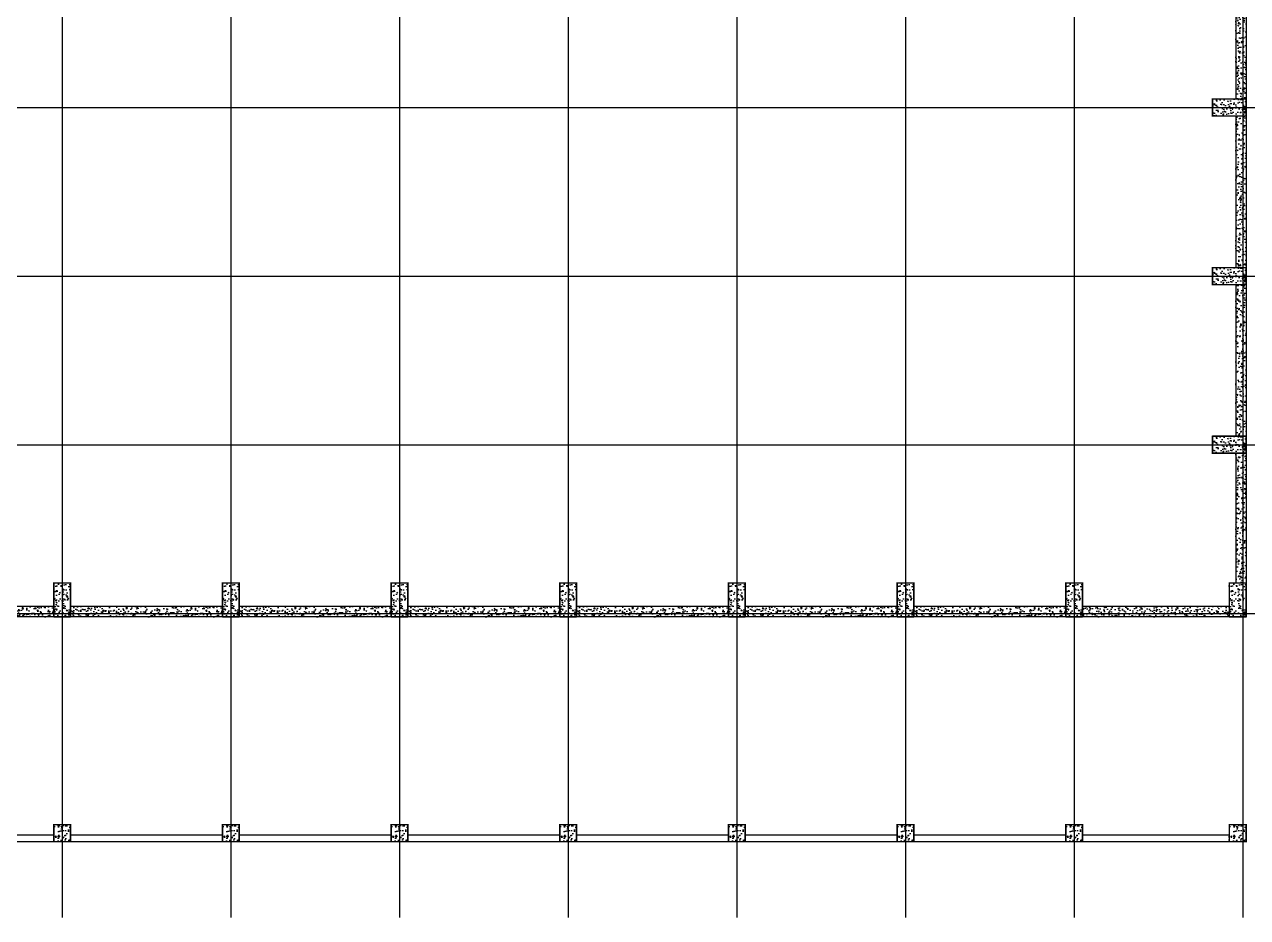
# Model space of a CAD drawing. Extents: x -73672 to 366960, y -527333 to 140666.
# Drawn here: x 256363 to 299876, y -170236 to -138460 of the extents above; entities that cross this region are included whole.
import ezdxf

# ---------------------------------------------------------------- set-up
doc = ezdxf.new("R2010")
doc.units = 0
doc.header["$LTSCALE"] = 1000
doc.header["$MEASUREMENT"] = 0
doc.layers.add('COLUMN', color=9, linetype='Continuous')
doc.layers.add('WALL', color=9, linetype='Continuous')
pattern_1 = [(50, (0, 2953.7), (358.6301, -31.37607), [37.5, -412.5]), (355, (0, 2953.7), (-69.37567, 376.09607), [30, -330]), (100.4514, (29.9, 2951.1), (289.2547, 344.71977), [31.8701, -350.57106]), (46.1842, (0, 3053.7), (533.6205, -82.7595), [56.25, -618.75]), (96.6356, (44.47, 3046.8), (467.33135, 487.0589), [47.80514, -525.8565]), (351.1842, (0, 3053.7), (467.331, 487.0593), [45, -495]), (21, (50, 3028.7), (298.45353, -201.30945), [37.5, -412.5]), (326, (50, 3028.7), (121.65767, 362.57502), [30, -330]), (71.4514, (74.87, 3011.93), (420.1113, 161.26525), [31.8701, -350.57106]), (37.5, (0, 2953.7), (6.07993, 166.446927), [0, -326, 0, -335, 0, -331.25]), (7.5, (0, 2953.7), (131.53477, 197.20586), [0, -191, 0, -318.5, 0, -126.25]), (327.5, (-111.5, 2953.7), (266.91122, -11.277436), [0, -125, 0, -390, 0, -517.5]), (317.5, (-161.5, 2953.7), (291.59308, 50.05249), [0, -162.5, 0, -259, 0, -367.5])]

msp = doc.modelspace()

# ---------------------------------------------------------------- hatches: boundary and pattern name
h = msp.add_hatch()
h.set_pattern_fill('混凝土', color=0, scale=50, pattern_type=2)
h.set_pattern_definition(pattern_1)
h.paths.add_polyline_path([(299705.56, -136014.17), (299455.56, -136014.17), (299455.56, -141114.17), (299705.56, -141114.17)])
h.paths.add_polyline_path([(299705.56, -141114.17), (299825.56, -141114.17), (299825.56, -136014.17), (299705.56, -136014.17)])
h = msp.add_hatch()
h.set_pattern_fill('混凝土', color=0, scale=50, pattern_type=2)
h.set_pattern_definition([(50, (107040, -21046.3), (358.6301, -31.37607), [37.5, -412.5]), (355, (107040, -21046.3), (-69.37567, 376.09607), [30, -330]), (100.4514, (107069.9, -21048.9), (289.2547, 344.71977), [31.8701, -350.57106]), (46.1842, (107040, -20946.3), (533.6205, -82.7595), [56.25, -618.75]), (96.6356, (107084.47, -20953.2), (467.3314, 487.0589), [47.8051, -525.8565]), (351.1842, (107040, -20946.3), (467.331, 487.0593), [45, -495]), (21, (107090, -20971.3), (298.45353, -201.30945), [37.5, -412.5]), (326, (107090, -20971.3), (121.65767, 362.575), [30, -330]), (71.4514, (107114.87, -20988.07), (420.1113, 161.26525), [31.8701, -350.57106]), (37.5, (107040, -21046.3), (6.07993, 166.44693), [0, -326, 0, -335, 0, -331.25]), (7.5, (107040, -21046.3), (131.53477, 197.20586), [0, -191, 0, -318.5, 0, -126.25]), (327.5, (106928.5, -21046.3), (266.91122, -11.277436), [0, -125, 0, -390, 0, -517.5]), (317.5, (106878.5, -21046.3), (291.59308, 50.0525), [0, -162.5, 0, -259, 0, -367.5])])
h.paths.add_polyline_path([(299825.56, -141114.17), (298995.56, -141114.17), (298745.56, -141114.17), (298745.56, -141414.17), (299825.56, -141414.17)])
h.paths.add_polyline_path([(298995.56, -141714.17), (299825.56, -141714.17), (299825.56, -141414.17), (298745.56, -141414.17), (298745.56, -141714.17)])
h.paths.add_polyline_path([(298745.56, -141714.17), (298745.56, -141414.17), (298625.56, -141414.17), (298625.56, -141714.17)])
h.paths.add_polyline_path([(298625.56, -141114.17), (298625.56, -141414.17), (298745.56, -141414.17), (298745.56, -141114.17)])
h = msp.add_hatch()
h.set_pattern_fill('混凝土', color=0, scale=50, pattern_type=2)
h.set_pattern_definition(pattern_1)
h.paths.add_polyline_path([(299825.56, -147114.17), (299825.56, -141714.17), (299705.56, -141714.17), (299705.56, -147114.17)])
h.paths.add_polyline_path([(299705.56, -147114.17), (299705.56, -141714.17), (299455.56, -141714.17), (299455.56, -147114.17)])
h = msp.add_hatch()
h.set_pattern_fill('混凝土', color=0, scale=50, pattern_type=2)
h.set_pattern_definition([(50, (107040, -27046.3), (358.6301, -31.37607), [37.5, -412.5]), (355, (107040, -27046.3), (-69.37567, 376.09607), [30, -330]), (100.4514, (107069.9, -27048.9), (289.2547, 344.71977), [31.8701, -350.57106]), (46.1842, (107040, -26946.3), (533.6205, -82.7595), [56.25, -618.75]), (96.6356, (107084.47, -26953.2), (467.3314, 487.0589), [47.8051, -525.8565]), (351.1842, (107040, -26946.3), (467.331, 487.0593), [45, -495]), (21, (107090, -26971.3), (298.45353, -201.30945), [37.5, -412.5]), (326, (107090, -26971.3), (121.65767, 362.575), [30, -330]), (71.4514, (107114.87, -26988.07), (420.1113, 161.26525), [31.8701, -350.57106]), (37.5, (107040, -27046.3), (6.07993, 166.44693), [0, -326, 0, -335, 0, -331.25]), (7.5, (107040, -27046.3), (131.53477, 197.20586), [0, -191, 0, -318.5, 0, -126.25]), (327.5, (106928.5, -27046.3), (266.91122, -11.277436), [0, -125, 0, -390, 0, -517.5]), (317.5, (106878.5, -27046.3), (291.59308, 50.0525), [0, -162.5, 0, -259, 0, -367.5])])
h.paths.add_polyline_path([(299825.56, -147114.17), (298995.56, -147114.17), (298745.56, -147114.17), (298745.56, -147414.17), (299825.56, -147414.17)])
h.paths.add_polyline_path([(298995.56, -147714.17), (299825.56, -147714.17), (299825.56, -147414.17), (298745.56, -147414.17), (298745.56, -147714.17)])
h.paths.add_polyline_path([(298745.56, -147714.17), (298745.56, -147414.17), (298625.56, -147414.17), (298625.56, -147714.17)])
h.paths.add_polyline_path([(298625.56, -147114.17), (298625.56, -147414.17), (298745.56, -147414.17), (298745.56, -147114.17)])
h = msp.add_hatch()
h.set_pattern_fill('混凝土', color=0, scale=50, pattern_type=2)
h.set_pattern_definition(pattern_1)
h.paths.add_polyline_path([(299705.56, -153114.17), (299705.56, -147714.17), (299455.56, -147714.17), (299455.56, -153114.17)])
h.paths.add_polyline_path([(299825.56, -153114.17), (299825.56, -147714.17), (299705.56, -147714.17), (299705.56, -153114.17)])
h = msp.add_hatch()
h.set_pattern_fill('混凝土', color=0, scale=50, pattern_type=2)
h.set_pattern_definition([(50, (107040, -33046.3), (358.6301, -31.37607), [37.5, -412.5]), (355, (107040, -33046.3), (-69.37567, 376.09607), [30, -330]), (100.4514, (107069.9, -33048.9), (289.2547, 344.71977), [31.8701, -350.57106]), (46.1842, (107040, -32946.3), (533.6205, -82.7595), [56.25, -618.75]), (96.6356, (107084.47, -32953.2), (467.3314, 487.0589), [47.8051, -525.8565]), (351.1842, (107040, -32946.3), (467.331, 487.0593), [45, -495]), (21, (107090, -32971.3), (298.45353, -201.30945), [37.5, -412.5]), (326, (107090, -32971.3), (121.65767, 362.575), [30, -330]), (71.4514, (107114.87, -32988.07), (420.1113, 161.26525), [31.8701, -350.57106]), (37.5, (107040, -33046.3), (6.07993, 166.44693), [0, -326, 0, -335, 0, -331.25]), (7.5, (107040, -33046.3), (131.53477, 197.20586), [0, -191, 0, -318.5, 0, -126.25]), (327.5, (106928.5, -33046.3), (266.91122, -11.277436), [0, -125, 0, -390, 0, -517.5]), (317.5, (106878.5, -33046.3), (291.59308, 50.0525), [0, -162.5, 0, -259, 0, -367.5])])
h.paths.add_polyline_path([(299825.56, -153114.17), (298995.56, -153114.17), (298745.56, -153114.17), (298745.56, -153414.17), (299825.56, -153414.17)])
h.paths.add_polyline_path([(298995.56, -153714.17), (299825.56, -153714.17), (299825.56, -153414.17), (298745.56, -153414.17), (298745.56, -153714.17)])
h.paths.add_polyline_path([(298745.56, -153714.17), (298745.56, -153414.17), (298625.56, -153414.17), (298625.56, -153714.17)])
h.paths.add_polyline_path([(298625.56, -153114.17), (298625.56, -153414.17), (298745.56, -153414.17), (298745.56, -153114.17)])
h = msp.add_hatch()
h.set_pattern_fill('混凝土', color=0, scale=50, pattern_type=2)
h.set_pattern_definition(pattern_1)
h.paths.add_polyline_path([(299705.56, -158334.17), (299825.56, -158334.17), (299825.56, -153714.17), (299705.56, -153714.17)])
h.paths.add_polyline_path([(299455.56, -158334.17), (299705.56, -158334.17), (299705.56, -153714.17), (299455.56, -153714.17)])
h = msp.add_hatch()
h.set_pattern_fill('混凝土', color=0, scale=50)
h.set_pattern_definition([(50, (65820, -44086.3), (358.6301, -31.37607), [37.5, -412.5]), (355, (65820, -44086.3), (-69.37567, 376.09607), [30, -330]), (100.4514, (65849.9, -44088.9), (289.2547, 344.71977), [31.8701, -350.57106]), (46.1842, (65820, -43986.3), (533.6205, -82.7595), [56.25, -618.75]), (96.6356, (65864.47, -43993.2), (467.3314, 487.0589), [47.8051, -525.8565]), (351.1842, (65820, -43986.3), (467.331, 487.0593), [45, -495]), (21, (65870, -44011.3), (298.45353, -201.30945), [37.5, -412.5]), (326, (65870, -44011.3), (121.65767, 362.575), [30, -330]), (71.4514, (65894.87, -44028.07), (420.1113, 161.26525), [31.8701, -350.57106]), (37.5, (65820, -44086.3), (6.07993, 166.44693), [0, -326, 0, -335, 0, -331.25]), (7.5, (65820, -44086.3), (131.53477, 197.20586), [0, -191, 0, -318.5, 0, -126.25]), (327.5, (65708.5, -44086.3), (266.91122, -11.277436), [0, -125, 0, -390, 0, -517.5]), (317.5, (65658.5, -44086.3), (291.59308, 50.0525), [0, -162.5, 0, -259, 0, -367.5])])
h.paths.add_polyline_path([(257525.56, -159534.17), (257775.56, -159534.17), (258005.56, -159534.17), (258005.56, -158704.17), (258005.56, -158454.17), (257525.56, -158454.17)])
h.paths.add_polyline_path([(257525.56, -158454.17), (258005.56, -158454.17), (258005.56, -158334.17), (257525.56, -158334.17)])
h.paths.add_polyline_path([(257525.56, -158334.17), (257405.56, -158334.17), (257405.56, -158454.17), (257525.56, -158454.17)])
h.paths.add_polyline_path([(257525.56, -159534.17), (257525.56, -158454.17), (257405.56, -158454.17), (257405.56, -159534.17)])
h = msp.add_hatch()
h.set_pattern_fill('混凝土', color=0, scale=50)
h.set_pattern_definition([(50, (71820, -44086.3), (358.6301, -31.37607), [37.5, -412.5]), (355, (71820, -44086.3), (-69.37567, 376.09607), [30, -330]), (100.4514, (71849.9, -44088.9), (289.2547, 344.71977), [31.8701, -350.57106]), (46.1842, (71820, -43986.3), (533.6205, -82.7595), [56.25, -618.75]), (96.6356, (71864.47, -43993.2), (467.3314, 487.0589), [47.8051, -525.8565]), (351.1842, (71820, -43986.3), (467.331, 487.0593), [45, -495]), (21, (71870, -44011.3), (298.45353, -201.30945), [37.5, -412.5]), (326, (71870, -44011.3), (121.65767, 362.575), [30, -330]), (71.4514, (71894.87, -44028.07), (420.1113, 161.26525), [31.8701, -350.57106]), (37.5, (71820, -44086.3), (6.07993, 166.44693), [0, -326, 0, -335, 0, -331.25]), (7.5, (71820, -44086.3), (131.53477, 197.20586), [0, -191, 0, -318.5, 0, -126.25]), (327.5, (71708.5, -44086.3), (266.91122, -11.277436), [0, -125, 0, -390, 0, -517.5]), (317.5, (71658.5, -44086.3), (291.59308, 50.0525), [0, -162.5, 0, -259, 0, -367.5])])
h.paths.add_polyline_path([(263525.56, -159534.17), (263775.56, -159534.17), (264005.56, -159534.17), (264005.56, -158704.17), (264005.56, -158454.17), (263525.56, -158454.17)])
h.paths.add_polyline_path([(263525.56, -158454.17), (264005.56, -158454.17), (264005.56, -158334.17), (263525.56, -158334.17)])
h.paths.add_polyline_path([(263525.56, -158334.17), (263405.56, -158334.17), (263405.56, -158454.17), (263525.56, -158454.17)])
h.paths.add_polyline_path([(263525.56, -159534.17), (263525.56, -158454.17), (263405.56, -158454.17), (263405.56, -159534.17)])
h = msp.add_hatch()
h.set_pattern_fill('混凝土', color=0, scale=50)
h.set_pattern_definition([(50, (77820, -44086.3), (358.6301, -31.37607), [37.5, -412.5]), (355, (77820, -44086.3), (-69.37567, 376.09607), [30, -330]), (100.4514, (77849.9, -44088.9), (289.2547, 344.71977), [31.8701, -350.57106]), (46.1842, (77820, -43986.3), (533.6205, -82.7595), [56.25, -618.75]), (96.6356, (77864.47, -43993.2), (467.3314, 487.0589), [47.8051, -525.8565]), (351.1842, (77820, -43986.3), (467.331, 487.0593), [45, -495]), (21, (77870, -44011.3), (298.45353, -201.30945), [37.5, -412.5]), (326, (77870, -44011.3), (121.65767, 362.575), [30, -330]), (71.4514, (77894.87, -44028.07), (420.1113, 161.26525), [31.8701, -350.57106]), (37.5, (77820, -44086.3), (6.07993, 166.44693), [0, -326, 0, -335, 0, -331.25]), (7.5, (77820, -44086.3), (131.53477, 197.20586), [0, -191, 0, -318.5, 0, -126.25]), (327.5, (77708.5, -44086.3), (266.91122, -11.277436), [0, -125, 0, -390, 0, -517.5]), (317.5, (77658.5, -44086.3), (291.59308, 50.0525), [0, -162.5, 0, -259, 0, -367.5])])
h.paths.add_polyline_path([(269525.56, -159534.17), (269775.56, -159534.17), (270005.56, -159534.17), (270005.56, -158704.17), (270005.56, -158454.17), (269525.56, -158454.17)])
h.paths.add_polyline_path([(269525.56, -158454.17), (270005.56, -158454.17), (270005.56, -158334.17), (269525.56, -158334.17)])
h.paths.add_polyline_path([(269525.56, -158334.17), (269405.56, -158334.17), (269405.56, -158454.17), (269525.56, -158454.17)])
h.paths.add_polyline_path([(269525.56, -159534.17), (269525.56, -158454.17), (269405.56, -158454.17), (269405.56, -159534.17)])
h = msp.add_hatch()
h.set_pattern_fill('混凝土', color=0, scale=50)
h.set_pattern_definition([(50, (83820, -44086.3), (358.6301, -31.37607), [37.5, -412.5]), (355, (83820, -44086.3), (-69.37567, 376.09607), [30, -330]), (100.4514, (83849.9, -44088.9), (289.2547, 344.71977), [31.8701, -350.57106]), (46.1842, (83820, -43986.3), (533.6205, -82.7595), [56.25, -618.75]), (96.6356, (83864.47, -43993.2), (467.3314, 487.0589), [47.8051, -525.8565]), (351.1842, (83820, -43986.3), (467.331, 487.0593), [45, -495]), (21, (83870, -44011.3), (298.45353, -201.30945), [37.5, -412.5]), (326, (83870, -44011.3), (121.65767, 362.575), [30, -330]), (71.4514, (83894.87, -44028.07), (420.1113, 161.26525), [31.8701, -350.57106]), (37.5, (83820, -44086.3), (6.07993, 166.44693), [0, -326, 0, -335, 0, -331.25]), (7.5, (83820, -44086.3), (131.53477, 197.20586), [0, -191, 0, -318.5, 0, -126.25]), (327.5, (83708.5, -44086.3), (266.91122, -11.277436), [0, -125, 0, -390, 0, -517.5]), (317.5, (83658.5, -44086.3), (291.59308, 50.0525), [0, -162.5, 0, -259, 0, -367.5])])
h.paths.add_polyline_path([(275525.56, -159534.17), (275775.56, -159534.17), (276005.56, -159534.17), (276005.56, -158704.17), (276005.56, -158454.17), (275525.56, -158454.17)])
h.paths.add_polyline_path([(275525.56, -158454.17), (276005.56, -158454.17), (276005.56, -158334.17), (275525.56, -158334.17)])
h.paths.add_polyline_path([(275525.56, -158334.17), (275405.56, -158334.17), (275405.56, -158454.17), (275525.56, -158454.17)])
h.paths.add_polyline_path([(275525.56, -159534.17), (275525.56, -158454.17), (275405.56, -158454.17), (275405.56, -159534.17)])
h = msp.add_hatch()
h.set_pattern_fill('混凝土', color=0, scale=50)
h.set_pattern_definition([(50, (89820, -44086.3), (358.6301, -31.37607), [37.5, -412.5]), (355, (89820, -44086.3), (-69.37567, 376.09607), [30, -330]), (100.4514, (89849.9, -44088.9), (289.2547, 344.71977), [31.8701, -350.57106]), (46.1842, (89820, -43986.3), (533.6205, -82.7595), [56.25, -618.75]), (96.6356, (89864.47, -43993.2), (467.3314, 487.0589), [47.8051, -525.8565]), (351.1842, (89820, -43986.3), (467.331, 487.0593), [45, -495]), (21, (89870, -44011.3), (298.45353, -201.30945), [37.5, -412.5]), (326, (89870, -44011.3), (121.65767, 362.575), [30, -330]), (71.4514, (89894.87, -44028.07), (420.1113, 161.26525), [31.8701, -350.57106]), (37.5, (89820, -44086.3), (6.07993, 166.44693), [0, -326, 0, -335, 0, -331.25]), (7.5, (89820, -44086.3), (131.53477, 197.20586), [0, -191, 0, -318.5, 0, -126.25]), (327.5, (89708.5, -44086.3), (266.91122, -11.277436), [0, -125, 0, -390, 0, -517.5]), (317.5, (89658.5, -44086.3), (291.59308, 50.0525), [0, -162.5, 0, -259, 0, -367.5])])
h.paths.add_polyline_path([(281525.56, -159534.17), (281775.56, -159534.17), (282005.56, -159534.17), (282005.56, -158704.17), (282005.56, -158454.17), (281525.56, -158454.17)])
h.paths.add_polyline_path([(281525.56, -158454.17), (282005.56, -158454.17), (282005.56, -158334.17), (281525.56, -158334.17)])
h.paths.add_polyline_path([(281525.56, -158334.17), (281405.56, -158334.17), (281405.56, -158454.17), (281525.56, -158454.17)])
h.paths.add_polyline_path([(281525.56, -159534.17), (281525.56, -158454.17), (281405.56, -158454.17), (281405.56, -159534.17)])
h = msp.add_hatch()
h.set_pattern_fill('混凝土', color=0, scale=50)
h.set_pattern_definition([(50, (95820, -44086.3), (358.6301, -31.37607), [37.5, -412.5]), (355, (95820, -44086.3), (-69.37567, 376.09607), [30, -330]), (100.4514, (95849.9, -44088.9), (289.2547, 344.71977), [31.8701, -350.57106]), (46.1842, (95820, -43986.3), (533.6205, -82.7595), [56.25, -618.75]), (96.6356, (95864.47, -43993.2), (467.3314, 487.0589), [47.8051, -525.8565]), (351.1842, (95820, -43986.3), (467.331, 487.0593), [45, -495]), (21, (95870, -44011.3), (298.45353, -201.30945), [37.5, -412.5]), (326, (95870, -44011.3), (121.65767, 362.575), [30, -330]), (71.4514, (95894.87, -44028.07), (420.1113, 161.26525), [31.8701, -350.57106]), (37.5, (95820, -44086.3), (6.07993, 166.44693), [0, -326, 0, -335, 0, -331.25]), (7.5, (95820, -44086.3), (131.53477, 197.20586), [0, -191, 0, -318.5, 0, -126.25]), (327.5, (95708.5, -44086.3), (266.91122, -11.277436), [0, -125, 0, -390, 0, -517.5]), (317.5, (95658.5, -44086.3), (291.59308, 50.0525), [0, -162.5, 0, -259, 0, -367.5])])
h.paths.add_polyline_path([(287525.56, -159534.17), (287775.56, -159534.17), (288005.56, -159534.17), (288005.56, -158704.17), (288005.56, -158454.17), (287525.56, -158454.17)])
h.paths.add_polyline_path([(287525.56, -158454.17), (288005.56, -158454.17), (288005.56, -158334.17), (287525.56, -158334.17)])
h.paths.add_polyline_path([(287525.56, -158334.17), (287405.56, -158334.17), (287405.56, -158454.17), (287525.56, -158454.17)])
h.paths.add_polyline_path([(287525.56, -159534.17), (287525.56, -158454.17), (287405.56, -158454.17), (287405.56, -159534.17)])
h = msp.add_hatch()
h.set_pattern_fill('混凝土', color=0, scale=50)
h.set_pattern_definition([(50, (101820, -44086.3), (358.6301, -31.37607), [37.5, -412.5]), (355, (101820, -44086.3), (-69.37567, 376.09607), [30, -330]), (100.4514, (101849.9, -44088.9), (289.2547, 344.71977), [31.8701, -350.57106]), (46.1842, (101820, -43986.3), (533.6205, -82.7595), [56.25, -618.75]), (96.6356, (101864.47, -43993.2), (467.3314, 487.0589), [47.8051, -525.8565]), (351.1842, (101820, -43986.3), (467.331, 487.0593), [45, -495]), (21, (101870, -44011.3), (298.45353, -201.30945), [37.5, -412.5]), (326, (101870, -44011.3), (121.65767, 362.575), [30, -330]), (71.4514, (101894.87, -44028.07), (420.1113, 161.26525), [31.8701, -350.57106]), (37.5, (101820, -44086.3), (6.07993, 166.44693), [0, -326, 0, -335, 0, -331.25]), (7.5, (101820, -44086.3), (131.53477, 197.20586), [0, -191, 0, -318.5, 0, -126.25]), (327.5, (101708.5, -44086.3), (266.91122, -11.277436), [0, -125, 0, -390, 0, -517.5]), (317.5, (101658.5, -44086.3), (291.59308, 50.0525), [0, -162.5, 0, -259, 0, -367.5])])
h.paths.add_polyline_path([(293525.56, -159534.17), (293775.56, -159534.17), (294005.56, -159534.17), (294005.56, -158704.17), (294005.56, -158454.17), (293525.56, -158454.17)])
h.paths.add_polyline_path([(293525.56, -158454.17), (294005.56, -158454.17), (294005.56, -158334.17), (293525.56, -158334.17)])
h.paths.add_polyline_path([(293525.56, -158334.17), (293405.56, -158334.17), (293405.56, -158454.17), (293525.56, -158454.17)])
h.paths.add_polyline_path([(293525.56, -159534.17), (293525.56, -158454.17), (293405.56, -158454.17), (293405.56, -159534.17)])
h = msp.add_hatch()
h.set_pattern_fill('混凝土', color=0, scale=50)
h.set_pattern_definition([(50, (107640, -44086.3), (358.6301, -31.37607), [37.5, -412.5]), (355, (107640, -44086.3), (-69.37567, 376.09607), [30, -330]), (100.4514, (107669.9, -44088.9), (289.2547, 344.71977), [31.8701, -350.57106]), (46.1842, (107640, -43986.3), (533.6205, -82.7595), [56.25, -618.75]), (96.6356, (107684.47, -43993.2), (467.3314, 487.0589), [47.8051, -525.8565]), (351.1842, (107640, -43986.3), (467.331, 487.0593), [45, -495]), (21, (107690, -44011.3), (298.45353, -201.30945), [37.5, -412.5]), (326, (107690, -44011.3), (121.65767, 362.575), [30, -330]), (71.4514, (107714.87, -44028.07), (420.1113, 161.26525), [31.8701, -350.57106]), (37.5, (107640, -44086.3), (6.07993, 166.44693), [0, -326, 0, -335, 0, -331.25]), (7.5, (107640, -44086.3), (131.53477, 197.20586), [0, -191, 0, -318.5, 0, -126.25]), (327.5, (107528.5, -44086.3), (266.91122, -11.277436), [0, -125, 0, -390, 0, -517.5]), (317.5, (107478.5, -44086.3), (291.59308, 50.0525), [0, -162.5, 0, -259, 0, -367.5])])
h.paths.add_polyline_path([(299345.56, -159534.17), (299595.56, -159534.17), (299825.56, -159534.17), (299825.56, -158704.17), (299825.56, -158454.17), (299345.56, -158454.17)])
h.paths.add_polyline_path([(299345.56, -158454.17), (299825.56, -158454.17), (299825.56, -158334.17), (299345.56, -158334.17)])
h.paths.add_polyline_path([(299345.56, -158334.17), (299225.56, -158334.17), (299225.56, -158454.17), (299345.56, -158454.17)])
h.paths.add_polyline_path([(299345.56, -159534.17), (299345.56, -158454.17), (299225.56, -158454.17), (299225.56, -159534.17)])
h = msp.add_hatch()
h.set_pattern_fill('混凝土', color=0, scale=50, pattern_type=2)
h.set_pattern_definition([(50, (54000, 2953.7), (358.6301, -31.37607), [37.5, -412.5]), (355, (54000, 2953.7), (-69.37567, 376.09607), [30, -330]), (100.4514, (54029.9, 2951.1), (289.2547, 344.71977), [31.8701, -350.57106]), (46.1842, (54000, 3053.7), (533.6205, -82.7595), [56.25, -618.75]), (96.6356, (54044.47, 3046.8), (467.3314, 487.0589), [47.8051, -525.8565]), (351.1842, (54000, 3053.7), (467.331, 487.0593), [45, -495]), (21, (54050, 3028.7), (298.45353, -201.30945), [37.5, -412.5]), (326, (54050, 3028.7), (121.65767, 362.575), [30, -330]), (71.4514, (54074.87, 3011.93), (420.1113, 161.26525), [31.8701, -350.57106]), (37.5, (54000, 2953.7), (6.07993, 166.44693), [0, -326, 0, -335, 0, -331.25]), (7.5, (54000, 2953.7), (131.53477, 197.20586), [0, -191, 0, -318.5, 0, -126.25]), (327.5, (53888.5, 2953.7), (266.91122, -11.277436), [0, -125, 0, -390, 0, -517.5]), (317.5, (53838.5, 2953.7), (291.59308, 50.0525), [0, -162.5, 0, -259, 0, -367.5])])
h.paths.add_polyline_path([(252005.56, -159414.17), (257405.56, -159414.17), (257405.56, -159164.17), (252005.56, -159164.17)])
h.paths.add_polyline_path([(252005.56, -159534.17), (257405.56, -159534.17), (257405.56, -159414.17), (252005.56, -159414.17)])
h = msp.add_hatch()
h.set_pattern_fill('混凝土', color=0, scale=50, pattern_type=2)
h.set_pattern_definition([(50, (60000, 2953.7), (358.6301, -31.37607), [37.5, -412.5]), (355, (60000, 2953.7), (-69.37567, 376.09607), [30, -330]), (100.4514, (60029.9, 2951.1), (289.2547, 344.71977), [31.8701, -350.57106]), (46.1842, (60000, 3053.7), (533.6205, -82.7595), [56.25, -618.75]), (96.6356, (60044.47, 3046.8), (467.3314, 487.0589), [47.8051, -525.8565]), (351.1842, (60000, 3053.7), (467.331, 487.0593), [45, -495]), (21, (60050, 3028.7), (298.45353, -201.30945), [37.5, -412.5]), (326, (60050, 3028.7), (121.65767, 362.575), [30, -330]), (71.4514, (60074.87, 3011.93), (420.1113, 161.26525), [31.8701, -350.57106]), (37.5, (60000, 2953.7), (6.07993, 166.44693), [0, -326, 0, -335, 0, -331.25]), (7.5, (60000, 2953.7), (131.53477, 197.20586), [0, -191, 0, -318.5, 0, -126.25]), (327.5, (59888.5, 2953.7), (266.91122, -11.277436), [0, -125, 0, -390, 0, -517.5]), (317.5, (59838.5, 2953.7), (291.59308, 50.0525), [0, -162.5, 0, -259, 0, -367.5])])
h.paths.add_polyline_path([(258005.56, -159414.17), (263405.56, -159414.17), (263405.56, -159164.17), (258005.56, -159164.17)])
h.paths.add_polyline_path([(258005.56, -159534.17), (263405.56, -159534.17), (263405.56, -159414.17), (258005.56, -159414.17)])
h = msp.add_hatch()
h.set_pattern_fill('混凝土', color=0, scale=50, pattern_type=2)
h.set_pattern_definition([(50, (66000, 2953.7), (358.6301, -31.37607), [37.5, -412.5]), (355, (66000, 2953.7), (-69.37567, 376.09607), [30, -330]), (100.4514, (66029.9, 2951.1), (289.2547, 344.71977), [31.8701, -350.57106]), (46.1842, (66000, 3053.7), (533.6205, -82.7595), [56.25, -618.75]), (96.6356, (66044.47, 3046.8), (467.3314, 487.0589), [47.8051, -525.8565]), (351.1842, (66000, 3053.7), (467.331, 487.0593), [45, -495]), (21, (66050, 3028.7), (298.45353, -201.30945), [37.5, -412.5]), (326, (66050, 3028.7), (121.65767, 362.575), [30, -330]), (71.4514, (66074.87, 3011.93), (420.1113, 161.26525), [31.8701, -350.57106]), (37.5, (66000, 2953.7), (6.07993, 166.44693), [0, -326, 0, -335, 0, -331.25]), (7.5, (66000, 2953.7), (131.53477, 197.20586), [0, -191, 0, -318.5, 0, -126.25]), (327.5, (65888.5, 2953.7), (266.91122, -11.277436), [0, -125, 0, -390, 0, -517.5]), (317.5, (65838.5, 2953.7), (291.59308, 50.0525), [0, -162.5, 0, -259, 0, -367.5])])
h.paths.add_polyline_path([(264005.56, -159414.17), (269405.56, -159414.17), (269405.56, -159164.17), (264005.56, -159164.17)])
h.paths.add_polyline_path([(264005.56, -159534.17), (269405.56, -159534.17), (269405.56, -159414.17), (264005.56, -159414.17)])
h = msp.add_hatch()
h.set_pattern_fill('混凝土', color=0, scale=50, pattern_type=2)
h.set_pattern_definition([(50, (72000, 2953.7), (358.6301, -31.37607), [37.5, -412.5]), (355, (72000, 2953.7), (-69.37567, 376.09607), [30, -330]), (100.4514, (72029.9, 2951.1), (289.2547, 344.71977), [31.8701, -350.57106]), (46.1842, (72000, 3053.7), (533.6205, -82.7595), [56.25, -618.75]), (96.6356, (72044.47, 3046.8), (467.3314, 487.0589), [47.8051, -525.8565]), (351.1842, (72000, 3053.7), (467.331, 487.0593), [45, -495]), (21, (72050, 3028.7), (298.45353, -201.30945), [37.5, -412.5]), (326, (72050, 3028.7), (121.65767, 362.575), [30, -330]), (71.4514, (72074.87, 3011.93), (420.1113, 161.26525), [31.8701, -350.57106]), (37.5, (72000, 2953.7), (6.07993, 166.44693), [0, -326, 0, -335, 0, -331.25]), (7.5, (72000, 2953.7), (131.53477, 197.20586), [0, -191, 0, -318.5, 0, -126.25]), (327.5, (71888.5, 2953.7), (266.91122, -11.277436), [0, -125, 0, -390, 0, -517.5]), (317.5, (71838.5, 2953.7), (291.59308, 50.0525), [0, -162.5, 0, -259, 0, -367.5])])
h.paths.add_polyline_path([(270005.56, -159414.17), (275405.56, -159414.17), (275405.56, -159164.17), (270005.56, -159164.17)])
h.paths.add_polyline_path([(270005.56, -159534.17), (275405.56, -159534.17), (275405.56, -159414.17), (270005.56, -159414.17)])
h = msp.add_hatch()
h.set_pattern_fill('混凝土', color=0, scale=50, pattern_type=2)
h.set_pattern_definition([(50, (78000, 2953.7), (358.6301, -31.37607), [37.5, -412.5]), (355, (78000, 2953.7), (-69.37567, 376.09607), [30, -330]), (100.4514, (78029.9, 2951.1), (289.2547, 344.71977), [31.8701, -350.57106]), (46.1842, (78000, 3053.7), (533.6205, -82.7595), [56.25, -618.75]), (96.6356, (78044.47, 3046.8), (467.3314, 487.0589), [47.8051, -525.8565]), (351.1842, (78000, 3053.7), (467.331, 487.0593), [45, -495]), (21, (78050, 3028.7), (298.45353, -201.30945), [37.5, -412.5]), (326, (78050, 3028.7), (121.65767, 362.575), [30, -330]), (71.4514, (78074.87, 3011.93), (420.1113, 161.26525), [31.8701, -350.57106]), (37.5, (78000, 2953.7), (6.07993, 166.44693), [0, -326, 0, -335, 0, -331.25]), (7.5, (78000, 2953.7), (131.53477, 197.20586), [0, -191, 0, -318.5, 0, -126.25]), (327.5, (77888.5, 2953.7), (266.91122, -11.277436), [0, -125, 0, -390, 0, -517.5]), (317.5, (77838.5, 2953.7), (291.59308, 50.0525), [0, -162.5, 0, -259, 0, -367.5])])
h.paths.add_polyline_path([(276005.56, -159414.17), (281405.56, -159414.17), (281405.56, -159164.17), (276005.56, -159164.17)])
h.paths.add_polyline_path([(276005.56, -159534.17), (281405.56, -159534.17), (281405.56, -159414.17), (276005.56, -159414.17)])
h = msp.add_hatch()
h.set_pattern_fill('混凝土', color=0, scale=50, pattern_type=2)
h.set_pattern_definition([(50, (84000, 2953.7), (358.6301, -31.37607), [37.5, -412.5]), (355, (84000, 2953.7), (-69.37567, 376.09607), [30, -330]), (100.4514, (84029.9, 2951.1), (289.2547, 344.71977), [31.8701, -350.57106]), (46.1842, (84000, 3053.7), (533.6205, -82.7595), [56.25, -618.75]), (96.6356, (84044.47, 3046.8), (467.3314, 487.0589), [47.8051, -525.8565]), (351.1842, (84000, 3053.7), (467.331, 487.0593), [45, -495]), (21, (84050, 3028.7), (298.45353, -201.30945), [37.5, -412.5]), (326, (84050, 3028.7), (121.65767, 362.575), [30, -330]), (71.4514, (84074.87, 3011.93), (420.1113, 161.26525), [31.8701, -350.57106]), (37.5, (84000, 2953.7), (6.07993, 166.44693), [0, -326, 0, -335, 0, -331.25]), (7.5, (84000, 2953.7), (131.53477, 197.20586), [0, -191, 0, -318.5, 0, -126.25]), (327.5, (83888.5, 2953.7), (266.91122, -11.277436), [0, -125, 0, -390, 0, -517.5]), (317.5, (83838.5, 2953.7), (291.59308, 50.0525), [0, -162.5, 0, -259, 0, -367.5])])
h.paths.add_polyline_path([(282005.56, -159414.17), (287405.56, -159414.17), (287405.56, -159164.17), (282005.56, -159164.17)])
h.paths.add_polyline_path([(282005.56, -159534.17), (287405.56, -159534.17), (287405.56, -159414.17), (282005.56, -159414.17)])
h = msp.add_hatch()
h.set_pattern_fill('混凝土', color=0, scale=50, pattern_type=2)
h.set_pattern_definition([(50, (90000, 2953.7), (358.6301, -31.37607), [37.5, -412.5]), (355, (90000, 2953.7), (-69.37567, 376.09607), [30, -330]), (100.4514, (90029.9, 2951.1), (289.2547, 344.71977), [31.8701, -350.57106]), (46.1842, (90000, 3053.7), (533.6205, -82.7595), [56.25, -618.75]), (96.6356, (90044.47, 3046.8), (467.3314, 487.0589), [47.8051, -525.8565]), (351.1842, (90000, 3053.7), (467.331, 487.0593), [45, -495]), (21, (90050, 3028.7), (298.45353, -201.30945), [37.5, -412.5]), (326, (90050, 3028.7), (121.65767, 362.575), [30, -330]), (71.4514, (90074.87, 3011.93), (420.1113, 161.26525), [31.8701, -350.57106]), (37.5, (90000, 2953.7), (6.07993, 166.44693), [0, -326, 0, -335, 0, -331.25]), (7.5, (90000, 2953.7), (131.53477, 197.20586), [0, -191, 0, -318.5, 0, -126.25]), (327.5, (89888.5, 2953.7), (266.91122, -11.277436), [0, -125, 0, -390, 0, -517.5]), (317.5, (89838.5, 2953.7), (291.59308, 50.0525), [0, -162.5, 0, -259, 0, -367.5])])
h.paths.add_polyline_path([(288005.56, -159414.17), (293405.56, -159414.17), (293405.56, -159164.17), (288005.56, -159164.17)])
h.paths.add_polyline_path([(288005.56, -159534.17), (293405.56, -159534.17), (293405.56, -159414.17), (288005.56, -159414.17)])
h = msp.add_hatch()
h.set_pattern_fill('混凝土', color=0, scale=50, pattern_type=2)
h.set_pattern_definition(pattern_1)
h.paths.add_polyline_path([(294005.56, -159414.17), (299225.56, -159414.17), (299225.56, -159164.17), (294005.56, -159164.17)])
h.paths.add_polyline_path([(294005.56, -159534.17), (299225.56, -159534.17), (299225.56, -159414.17), (294005.56, -159414.17)])
h = msp.add_hatch()
h.set_pattern_fill('混凝土', color=0, scale=50, pattern_type=2)
h.set_pattern_definition([(50, (-42520, -52686.3), (358.6301, -31.37607), [37.5, -412.5]), (355, (-42520, -52686.3), (-69.37567, 376.09607), [30, -330]), (100.4514, (-42490.1, -52688.9), (289.2547, 344.71977), [31.8701, -350.57106]), (46.1842, (-42520, -52586.3), (533.6205, -82.7595), [56.25, -618.75]), (96.6356, (-42475.53, -52593.2), (467.33135, 487.0589), [47.8051, -525.8565]), (351.1842, (-42520, -52586.3), (467.331, 487.0593), [45, -495]), (21, (-42470, -52611.3), (298.45353, -201.30945), [37.5, -412.5]), (326, (-42470, -52611.3), (121.65767, 362.57502), [30, -330]), (71.4514, (-42445.13, -52628.07), (420.1113, 161.26525), [31.8701, -350.57106]), (37.5, (-42520, -52686.3), (6.07993, 166.446927), [0, -326, 0, -335, 0, -331.25]), (7.5, (-42520, -52686.3), (131.53477, 197.20586), [0, -191, 0, -318.5, 0, -126.25]), (327.5, (-42631.5, -52686.3), (266.91122, -11.277436), [0, -125, 0, -390, 0, -517.5]), (317.5, (-42681.5, -52686.3), (291.59308, 50.05249), [0, -162.5, 0, -259, 0, -367.5])])
h.paths.add_polyline_path([(258005.56, -167054.17), (257525.56, -167054.17), (257525.56, -167534.17), (257655.56, -167534.17), (258005.56, -167534.17)])
h.paths.add_polyline_path([(258005.56, -166934.17), (257525.56, -166934.17), (257525.56, -167054.17), (258005.56, -167054.17)])
h.paths.add_polyline_path([(257525.56, -167054.17), (257525.56, -166934.17), (257405.56, -166934.17), (257405.56, -167054.17)])
h.paths.add_polyline_path([(257405.56, -167054.17), (257405.56, -167534.17), (257525.56, -167534.17), (257525.56, -167054.17)])
h = msp.add_hatch()
h.set_pattern_fill('混凝土', color=0, scale=50, pattern_type=2)
h.set_pattern_definition([(50, (-36520, -52686.3), (358.6301, -31.37607), [37.5, -412.5]), (355, (-36520, -52686.3), (-69.37567, 376.09607), [30, -330]), (100.4514, (-36490.1, -52688.9), (289.2547, 344.71977), [31.8701, -350.57106]), (46.1842, (-36520, -52586.3), (533.6205, -82.7595), [56.25, -618.75]), (96.6356, (-36475.53, -52593.2), (467.33135, 487.0589), [47.8051, -525.8565]), (351.1842, (-36520, -52586.3), (467.331, 487.0593), [45, -495]), (21, (-36470, -52611.3), (298.45353, -201.30945), [37.5, -412.5]), (326, (-36470, -52611.3), (121.65767, 362.57502), [30, -330]), (71.4514, (-36445.13, -52628.07), (420.1113, 161.26525), [31.8701, -350.57106]), (37.5, (-36520, -52686.3), (6.07993, 166.446927), [0, -326, 0, -335, 0, -331.25]), (7.5, (-36520, -52686.3), (131.53477, 197.20586), [0, -191, 0, -318.5, 0, -126.25]), (327.5, (-36631.5, -52686.3), (266.91122, -11.277436), [0, -125, 0, -390, 0, -517.5]), (317.5, (-36681.5, -52686.3), (291.59308, 50.05249), [0, -162.5, 0, -259, 0, -367.5])])
h.paths.add_polyline_path([(264005.56, -167054.17), (263525.56, -167054.17), (263525.56, -167534.17), (263655.56, -167534.17), (264005.56, -167534.17)])
h.paths.add_polyline_path([(264005.56, -166934.17), (263525.56, -166934.17), (263525.56, -167054.17), (264005.56, -167054.17)])
h.paths.add_polyline_path([(263525.56, -167054.17), (263525.56, -166934.17), (263405.56, -166934.17), (263405.56, -167054.17)])
h.paths.add_polyline_path([(263405.56, -167054.17), (263405.56, -167534.17), (263525.56, -167534.17), (263525.56, -167054.17)])
h = msp.add_hatch()
h.set_pattern_fill('混凝土', color=0, scale=50, pattern_type=2)
h.set_pattern_definition([(50, (-30520, -52686.3), (358.6301, -31.37607), [37.5, -412.5]), (355, (-30520, -52686.3), (-69.37567, 376.09607), [30, -330]), (100.4514, (-30490.1, -52688.9), (289.2547, 344.71977), [31.8701, -350.57106]), (46.1842, (-30520, -52586.3), (533.6205, -82.7595), [56.25, -618.75]), (96.6356, (-30475.53, -52593.2), (467.33135, 487.0589), [47.8051, -525.8565]), (351.1842, (-30520, -52586.3), (467.331, 487.0593), [45, -495]), (21, (-30470, -52611.3), (298.45353, -201.30945), [37.5, -412.5]), (326, (-30470, -52611.3), (121.65767, 362.57502), [30, -330]), (71.4514, (-30445.13, -52628.07), (420.1113, 161.26525), [31.8701, -350.57106]), (37.5, (-30520, -52686.3), (6.07993, 166.446927), [0, -326, 0, -335, 0, -331.25]), (7.5, (-30520, -52686.3), (131.53477, 197.20586), [0, -191, 0, -318.5, 0, -126.25]), (327.5, (-30631.5, -52686.3), (266.91122, -11.277436), [0, -125, 0, -390, 0, -517.5]), (317.5, (-30681.5, -52686.3), (291.59308, 50.05249), [0, -162.5, 0, -259, 0, -367.5])])
h.paths.add_polyline_path([(270005.56, -167054.17), (269525.56, -167054.17), (269525.56, -167534.17), (269655.56, -167534.17), (270005.56, -167534.17)])
h.paths.add_polyline_path([(270005.56, -166934.17), (269525.56, -166934.17), (269525.56, -167054.17), (270005.56, -167054.17)])
h.paths.add_polyline_path([(269525.56, -167054.17), (269525.56, -166934.17), (269405.56, -166934.17), (269405.56, -167054.17)])
h.paths.add_polyline_path([(269405.56, -167054.17), (269405.56, -167534.17), (269525.56, -167534.17), (269525.56, -167054.17)])
h = msp.add_hatch()
h.set_pattern_fill('混凝土', color=0, scale=50, pattern_type=2)
h.set_pattern_definition([(50, (-24520, -52686.3), (358.6301, -31.37607), [37.5, -412.5]), (355, (-24520, -52686.3), (-69.37567, 376.09607), [30, -330]), (100.4514, (-24490.1, -52688.9), (289.2547, 344.71977), [31.8701, -350.57106]), (46.1842, (-24520, -52586.3), (533.6205, -82.7595), [56.25, -618.75]), (96.6356, (-24475.53, -52593.2), (467.33135, 487.0589), [47.8051, -525.8565]), (351.1842, (-24520, -52586.3), (467.331, 487.0593), [45, -495]), (21, (-24470, -52611.3), (298.45353, -201.30945), [37.5, -412.5]), (326, (-24470, -52611.3), (121.65767, 362.57502), [30, -330]), (71.4514, (-24445.13, -52628.07), (420.1113, 161.26525), [31.8701, -350.57106]), (37.5, (-24520, -52686.3), (6.07993, 166.446927), [0, -326, 0, -335, 0, -331.25]), (7.5, (-24520, -52686.3), (131.53477, 197.20586), [0, -191, 0, -318.5, 0, -126.25]), (327.5, (-24631.5, -52686.3), (266.91122, -11.277436), [0, -125, 0, -390, 0, -517.5]), (317.5, (-24681.5, -52686.3), (291.59308, 50.05249), [0, -162.5, 0, -259, 0, -367.5])])
h.paths.add_polyline_path([(276005.56, -167054.17), (275525.56, -167054.17), (275525.56, -167534.17), (275655.56, -167534.17), (276005.56, -167534.17)])
h.paths.add_polyline_path([(276005.56, -166934.17), (275525.56, -166934.17), (275525.56, -167054.17), (276005.56, -167054.17)])
h.paths.add_polyline_path([(275525.56, -167054.17), (275525.56, -166934.17), (275405.56, -166934.17), (275405.56, -167054.17)])
h.paths.add_polyline_path([(275405.56, -167054.17), (275405.56, -167534.17), (275525.56, -167534.17), (275525.56, -167054.17)])
h = msp.add_hatch()
h.set_pattern_fill('混凝土', color=0, scale=50, pattern_type=2)
h.set_pattern_definition([(50, (-18520, -52686.3), (358.6301, -31.37607), [37.5, -412.5]), (355, (-18520, -52686.3), (-69.37567, 376.09607), [30, -330]), (100.4514, (-18490.1, -52688.9), (289.2547, 344.71977), [31.8701, -350.57106]), (46.1842, (-18520, -52586.3), (533.6205, -82.7595), [56.25, -618.75]), (96.6356, (-18475.53, -52593.2), (467.33135, 487.0589), [47.8051, -525.8565]), (351.1842, (-18520, -52586.3), (467.331, 487.0593), [45, -495]), (21, (-18470, -52611.3), (298.45353, -201.30945), [37.5, -412.5]), (326, (-18470, -52611.3), (121.65767, 362.57502), [30, -330]), (71.4514, (-18445.13, -52628.07), (420.1113, 161.26525), [31.8701, -350.57106]), (37.5, (-18520, -52686.3), (6.07993, 166.446927), [0, -326, 0, -335, 0, -331.25]), (7.5, (-18520, -52686.3), (131.53477, 197.20586), [0, -191, 0, -318.5, 0, -126.25]), (327.5, (-18631.5, -52686.3), (266.91122, -11.277436), [0, -125, 0, -390, 0, -517.5]), (317.5, (-18681.5, -52686.3), (291.59308, 50.05249), [0, -162.5, 0, -259, 0, -367.5])])
h.paths.add_polyline_path([(282005.56, -167054.17), (281525.56, -167054.17), (281525.56, -167534.17), (281655.56, -167534.17), (282005.56, -167534.17)])
h.paths.add_polyline_path([(282005.56, -166934.17), (281525.56, -166934.17), (281525.56, -167054.17), (282005.56, -167054.17)])
h.paths.add_polyline_path([(281525.56, -167054.17), (281525.56, -166934.17), (281405.56, -166934.17), (281405.56, -167054.17)])
h.paths.add_polyline_path([(281405.56, -167054.17), (281405.56, -167534.17), (281525.56, -167534.17), (281525.56, -167054.17)])
h = msp.add_hatch()
h.set_pattern_fill('混凝土', color=0, scale=50, pattern_type=2)
h.set_pattern_definition([(50, (-12520, -52686.3), (358.6301, -31.37607), [37.5, -412.5]), (355, (-12520, -52686.3), (-69.37567, 376.09607), [30, -330]), (100.4514, (-12490.1, -52688.9), (289.2547, 344.71977), [31.8701, -350.57106]), (46.1842, (-12520, -52586.3), (533.6205, -82.7595), [56.25, -618.75]), (96.6356, (-12475.53, -52593.2), (467.33135, 487.0589), [47.8051, -525.8565]), (351.1842, (-12520, -52586.3), (467.331, 487.0593), [45, -495]), (21, (-12470, -52611.3), (298.45353, -201.30945), [37.5, -412.5]), (326, (-12470, -52611.3), (121.65767, 362.57502), [30, -330]), (71.4514, (-12445.13, -52628.07), (420.1113, 161.26525), [31.8701, -350.57106]), (37.5, (-12520, -52686.3), (6.07993, 166.446927), [0, -326, 0, -335, 0, -331.25]), (7.5, (-12520, -52686.3), (131.53477, 197.20586), [0, -191, 0, -318.5, 0, -126.25]), (327.5, (-12631.5, -52686.3), (266.91122, -11.277436), [0, -125, 0, -390, 0, -517.5]), (317.5, (-12681.5, -52686.3), (291.59308, 50.05249), [0, -162.5, 0, -259, 0, -367.5])])
h.paths.add_polyline_path([(288005.56, -167054.17), (287525.56, -167054.17), (287525.56, -167534.17), (287655.56, -167534.17), (288005.56, -167534.17)])
h.paths.add_polyline_path([(288005.56, -166934.17), (287525.56, -166934.17), (287525.56, -167054.17), (288005.56, -167054.17)])
h.paths.add_polyline_path([(287525.56, -167054.17), (287525.56, -166934.17), (287405.56, -166934.17), (287405.56, -167054.17)])
h.paths.add_polyline_path([(287405.56, -167054.17), (287405.56, -167534.17), (287525.56, -167534.17), (287525.56, -167054.17)])
h = msp.add_hatch()
h.set_pattern_fill('混凝土', color=0, scale=50, pattern_type=2)
h.set_pattern_definition([(50, (-6520, -52686.3), (358.6301, -31.37607), [37.5, -412.5]), (355, (-6520, -52686.3), (-69.37567, 376.09607), [30, -330]), (100.4514, (-6490.1, -52688.9), (289.2547, 344.71977), [31.8701, -350.57106]), (46.1842, (-6520, -52586.3), (533.6205, -82.7595), [56.25, -618.75]), (96.6356, (-6475.53, -52593.2), (467.33135, 487.0589), [47.8051, -525.8565]), (351.1842, (-6520, -52586.3), (467.331, 487.0593), [45, -495]), (21, (-6470, -52611.3), (298.45353, -201.30945), [37.5, -412.5]), (326, (-6470, -52611.3), (121.65767, 362.57502), [30, -330]), (71.4514, (-6445.13, -52628.07), (420.1113, 161.26525), [31.8701, -350.57106]), (37.5, (-6520, -52686.3), (6.07993, 166.446927), [0, -326, 0, -335, 0, -331.25]), (7.5, (-6520, -52686.3), (131.53477, 197.20586), [0, -191, 0, -318.5, 0, -126.25]), (327.5, (-6631.5, -52686.3), (266.91122, -11.277436), [0, -125, 0, -390, 0, -517.5]), (317.5, (-6681.5, -52686.3), (291.59308, 50.05249), [0, -162.5, 0, -259, 0, -367.5])])
h.paths.add_polyline_path([(294005.56, -167054.17), (293525.56, -167054.17), (293525.56, -167534.17), (293655.56, -167534.17), (294005.56, -167534.17)])
h.paths.add_polyline_path([(294005.56, -166934.17), (293525.56, -166934.17), (293525.56, -167054.17), (294005.56, -167054.17)])
h.paths.add_polyline_path([(293525.56, -167054.17), (293525.56, -166934.17), (293405.56, -166934.17), (293405.56, -167054.17)])
h.paths.add_polyline_path([(293405.56, -167054.17), (293405.56, -167534.17), (293525.56, -167534.17), (293525.56, -167054.17)])
h = msp.add_hatch()
h.set_pattern_fill('混凝土', color=0, scale=50, pattern_type=2)
h.set_pattern_definition([(50, (-700, -52686.3), (358.6301, -31.37607), [37.5, -412.5]), (355, (-700, -52686.3), (-69.37567, 376.09607), [30, -330]), (100.4514, (-670.1, -52688.9), (289.2547, 344.71977), [31.8701, -350.57106]), (46.1842, (-700, -52586.3), (533.6205, -82.7595), [56.25, -618.75]), (96.6356, (-655.53, -52593.2), (467.33135, 487.0589), [47.8051, -525.8565]), (351.1842, (-700, -52586.3), (467.331, 487.0593), [45, -495]), (21, (-650, -52611.3), (298.45353, -201.30945), [37.5, -412.5]), (326, (-650, -52611.3), (121.65767, 362.57502), [30, -330]), (71.4514, (-625.13, -52628.07), (420.1113, 161.26525), [31.8701, -350.57106]), (37.5, (-700, -52686.3), (6.07993, 166.446927), [0, -326, 0, -335, 0, -331.25]), (7.5, (-700, -52686.3), (131.53477, 197.20586), [0, -191, 0, -318.5, 0, -126.25]), (327.5, (-811.5, -52686.3), (266.91122, -11.277436), [0, -125, 0, -390, 0, -517.5]), (317.5, (-861.5, -52686.3), (291.59308, 50.05249), [0, -162.5, 0, -259, 0, -367.5])])
h.paths.add_polyline_path([(299825.56, -167054.17), (299345.56, -167054.17), (299345.56, -167534.17), (299475.56, -167534.17), (299825.56, -167534.17)])
h.paths.add_polyline_path([(299825.56, -166934.17), (299345.56, -166934.17), (299345.56, -167054.17), (299825.56, -167054.17)])
h.paths.add_polyline_path([(299345.56, -167054.17), (299345.56, -166934.17), (299225.56, -166934.17), (299225.56, -167054.17)])
h.paths.add_polyline_path([(299225.56, -167054.17), (299225.56, -167534.17), (299345.56, -167534.17), (299345.56, -167054.17)])

# ---------------------------------------------------------------- linework, layer by layer
at = {"color": 1}
for p, q in [((257705.56, -109761.98), (257705.56, -170235.82)), ((263705.56, -109761.98), (263705.56, -170235.82)), ((269705.56, -109761.98), (269705.56, -170235.82)), ((275705.56, -109761.98), (275705.56, -170235.82)), ((281705.56, -109761.98), (281705.56, -170235.82)), ((287705.56, -109761.98), (287705.56, -170235.82)), ((293705.56, -109761.98), (293705.56, -170235.82)), ((299705.56, -109761.98), (299705.56, -170235.82)), ((189319.9, -141414.17), (308089.5, -141414.17)), ((189319.9, -147414.17), (308089.5, -147414.17)), ((189319.9, -153414.17), (308089.5, -153414.17)), ((189319.9, -159414.17), (308089.5, -159414.17))]:
    msp.add_line(p, q, dxfattribs=at)
for p, q in [((275705.56, -167534.17), (275705.56, -169034.17)), ((281705.56, -167534.17), (281705.56, -169034.17))]:
    msp.add_line(p, q)
at = {"color": 0, "const_width": 50}
for points in [[(298625.56, -141714.17), (298625.56, -141114.17), (299825.56, -141114.17), (299825.56, -141714.17), (298625.56, -141714.17)], [(298625.56, -147714.17), (298625.56, -147114.17), (299825.56, -147114.17), (299825.56, -147714.17), (298625.56, -147714.17)], [(298625.56, -153714.17), (298625.56, -153114.17), (299825.56, -153114.17), (299825.56, -153714.17), (298625.56, -153714.17)], [(257405.56, -158334.17), (257405.56, -159534.17), (258005.56, -159534.17), (258005.56, -158334.17), (257405.56, -158334.17)], [(263405.56, -158334.17), (263405.56, -159534.17), (264005.56, -159534.17), (264005.56, -158334.17), (263405.56, -158334.17)], [(269405.56, -158334.17), (269405.56, -159534.17), (270005.56, -159534.17), (270005.56, -158334.17), (269405.56, -158334.17)], [(275405.56, -158334.17), (275405.56, -159534.17), (276005.56, -159534.17), (276005.56, -158334.17), (275405.56, -158334.17)], [(281405.56, -158334.17), (281405.56, -159534.17), (282005.56, -159534.17), (282005.56, -158334.17), (281405.56, -158334.17)], [(287405.56, -158334.17), (287405.56, -159534.17), (288005.56, -159534.17), (288005.56, -158334.17), (287405.56, -158334.17)], [(293405.56, -158334.17), (293405.56, -159534.17), (294005.56, -159534.17), (294005.56, -158334.17), (293405.56, -158334.17)], [(299225.56, -158334.17), (299225.56, -159534.17), (299825.56, -159534.17), (299825.56, -158334.17), (299225.56, -158334.17)], [(258005.56, -167534.17), (258005.56, -166934.17), (257405.56, -166934.17), (257405.56, -167534.17), (258005.56, -167534.17)], [(264005.56, -167534.17), (264005.56, -166934.17), (263405.56, -166934.17), (263405.56, -167534.17), (264005.56, -167534.17)], [(270005.56, -167534.17), (270005.56, -166934.17), (269405.56, -166934.17), (269405.56, -167534.17), (270005.56, -167534.17)], [(276005.56, -167534.17), (276005.56, -166934.17), (275405.56, -166934.17), (275405.56, -167534.17), (276005.56, -167534.17)], [(282005.56, -167534.17), (282005.56, -166934.17), (281405.56, -166934.17), (281405.56, -167534.17), (282005.56, -167534.17)], [(288005.56, -167534.17), (288005.56, -166934.17), (287405.56, -166934.17), (287405.56, -167534.17), (288005.56, -167534.17)], [(294005.56, -167534.17), (294005.56, -166934.17), (293405.56, -166934.17), (293405.56, -167534.17), (294005.56, -167534.17)], [(299825.56, -167534.17), (299825.56, -166934.17), (299225.56, -166934.17), (299225.56, -167534.17), (299825.56, -167534.17)]]:
    msp.add_lwpolyline(points, dxfattribs=at)
at = {"layer": 'COLUMN'}
for points in [[(298625.56, -141114.17), (298625.56, -141714.17), (299825.56, -141714.17), (299825.56, -141114.17)], [(298625.56, -147114.17), (298625.56, -147714.17), (299825.56, -147714.17), (299825.56, -147114.17)], [(298625.56, -153114.17), (298625.56, -153714.17), (299825.56, -153714.17), (299825.56, -153114.17)], [(257405.56, -159534.17), (258005.56, -159534.17), (258005.56, -158334.17), (257405.56, -158334.17)], [(263405.56, -159534.17), (264005.56, -159534.17), (264005.56, -158334.17), (263405.56, -158334.17)], [(269405.56, -159534.17), (270005.56, -159534.17), (270005.56, -158334.17), (269405.56, -158334.17)], [(275405.56, -159534.17), (276005.56, -159534.17), (276005.56, -158334.17), (275405.56, -158334.17)], [(281405.56, -159534.17), (282005.56, -159534.17), (282005.56, -158334.17), (281405.56, -158334.17)], [(287405.56, -159534.17), (288005.56, -159534.17), (288005.56, -158334.17), (287405.56, -158334.17)], [(293405.56, -159534.17), (294005.56, -159534.17), (294005.56, -158334.17), (293405.56, -158334.17)], [(299225.56, -159534.17), (299825.56, -159534.17), (299825.56, -158334.17), (299225.56, -158334.17)], [(257405.56, -167534.17), (258005.56, -167534.17), (258005.56, -166934.17), (257405.56, -166934.17)], [(263405.56, -167534.17), (264005.56, -167534.17), (264005.56, -166934.17), (263405.56, -166934.17)], [(269405.56, -167534.17), (270005.56, -167534.17), (270005.56, -166934.17), (269405.56, -166934.17)], [(275405.56, -167534.17), (276005.56, -167534.17), (276005.56, -166934.17), (275405.56, -166934.17)], [(281405.56, -167534.17), (282005.56, -167534.17), (282005.56, -166934.17), (281405.56, -166934.17)], [(287405.56, -167534.17), (288005.56, -167534.17), (288005.56, -166934.17), (287405.56, -166934.17)], [(293405.56, -167534.17), (294005.56, -167534.17), (294005.56, -166934.17), (293405.56, -166934.17)], [(299225.56, -167534.17), (299825.56, -167534.17), (299825.56, -166934.17), (299225.56, -166934.17)]]:
    msp.add_lwpolyline(points, close=True, dxfattribs=at)
at = {"layer": 'WALL'}
for p, q in [((299455.56, -136014.17), (299455.56, -141114.17)), ((299825.56, -136014.17), (299825.56, -141114.17)), ((299455.56, -141714.17), (299455.56, -147114.17)), ((299825.56, -141714.17), (299825.56, -147114.17)), ((299455.56, -147714.17), (299455.56, -153114.17)), ((299825.56, -147714.17), (299825.56, -153114.17)), ((299455.56, -153714.17), (299455.56, -158334.17)), ((299825.56, -153714.17), (299825.56, -158334.17)), ((257405.56, -159164.17), (252005.56, -159164.17)), ((263405.56, -159164.17), (258005.56, -159164.17)), ((269405.56, -159164.17), (264005.56, -159164.17)), ((275405.56, -159164.17), (270005.56, -159164.17)), ((281405.56, -159164.17), (276005.56, -159164.17)), ((287405.56, -159164.17), (282005.56, -159164.17)), ((293405.56, -159164.17), (288005.56, -159164.17)), ((299225.56, -159164.17), (294005.56, -159164.17)), ((257405.56, -159534.17), (252005.56, -159534.17)), ((263405.56, -159534.17), (258005.56, -159534.17)), ((269405.56, -159534.17), (264005.56, -159534.17)), ((275405.56, -159534.17), (270005.56, -159534.17)), ((281405.56, -159534.17), (276005.56, -159534.17)), ((287405.56, -159534.17), (282005.56, -159534.17)), ((293405.56, -159534.17), (288005.56, -159534.17)), ((299225.56, -159534.17), (294005.56, -159534.17)), ((252005.56, -167294.17), (257405.56, -167294.17)), ((258005.56, -167294.17), (263405.56, -167294.17)), ((264005.56, -167294.17), (269405.56, -167294.17)), ((270005.56, -167294.17), (275405.56, -167294.17)), ((276005.56, -167294.17), (281405.56, -167294.17)), ((282005.56, -167294.17), (287405.56, -167294.17)), ((288005.56, -167294.17), (293405.56, -167294.17)), ((294005.56, -167294.17), (299225.56, -167294.17)), ((252005.56, -167534.17), (257405.56, -167534.17)), ((258005.56, -167534.17), (263405.56, -167534.17)), ((264005.56, -167534.17), (269405.56, -167534.17)), ((270005.56, -167534.17), (275405.56, -167534.17)), ((276005.56, -167534.17), (281405.56, -167534.17)), ((282005.56, -167534.17), (287405.56, -167534.17)), ((288005.56, -167534.17), (293405.56, -167534.17)), ((294005.56, -167534.17), (299225.56, -167534.17))]:
    msp.add_line(p, q, dxfattribs=at)

doc.saveas('drawing.dxf')
